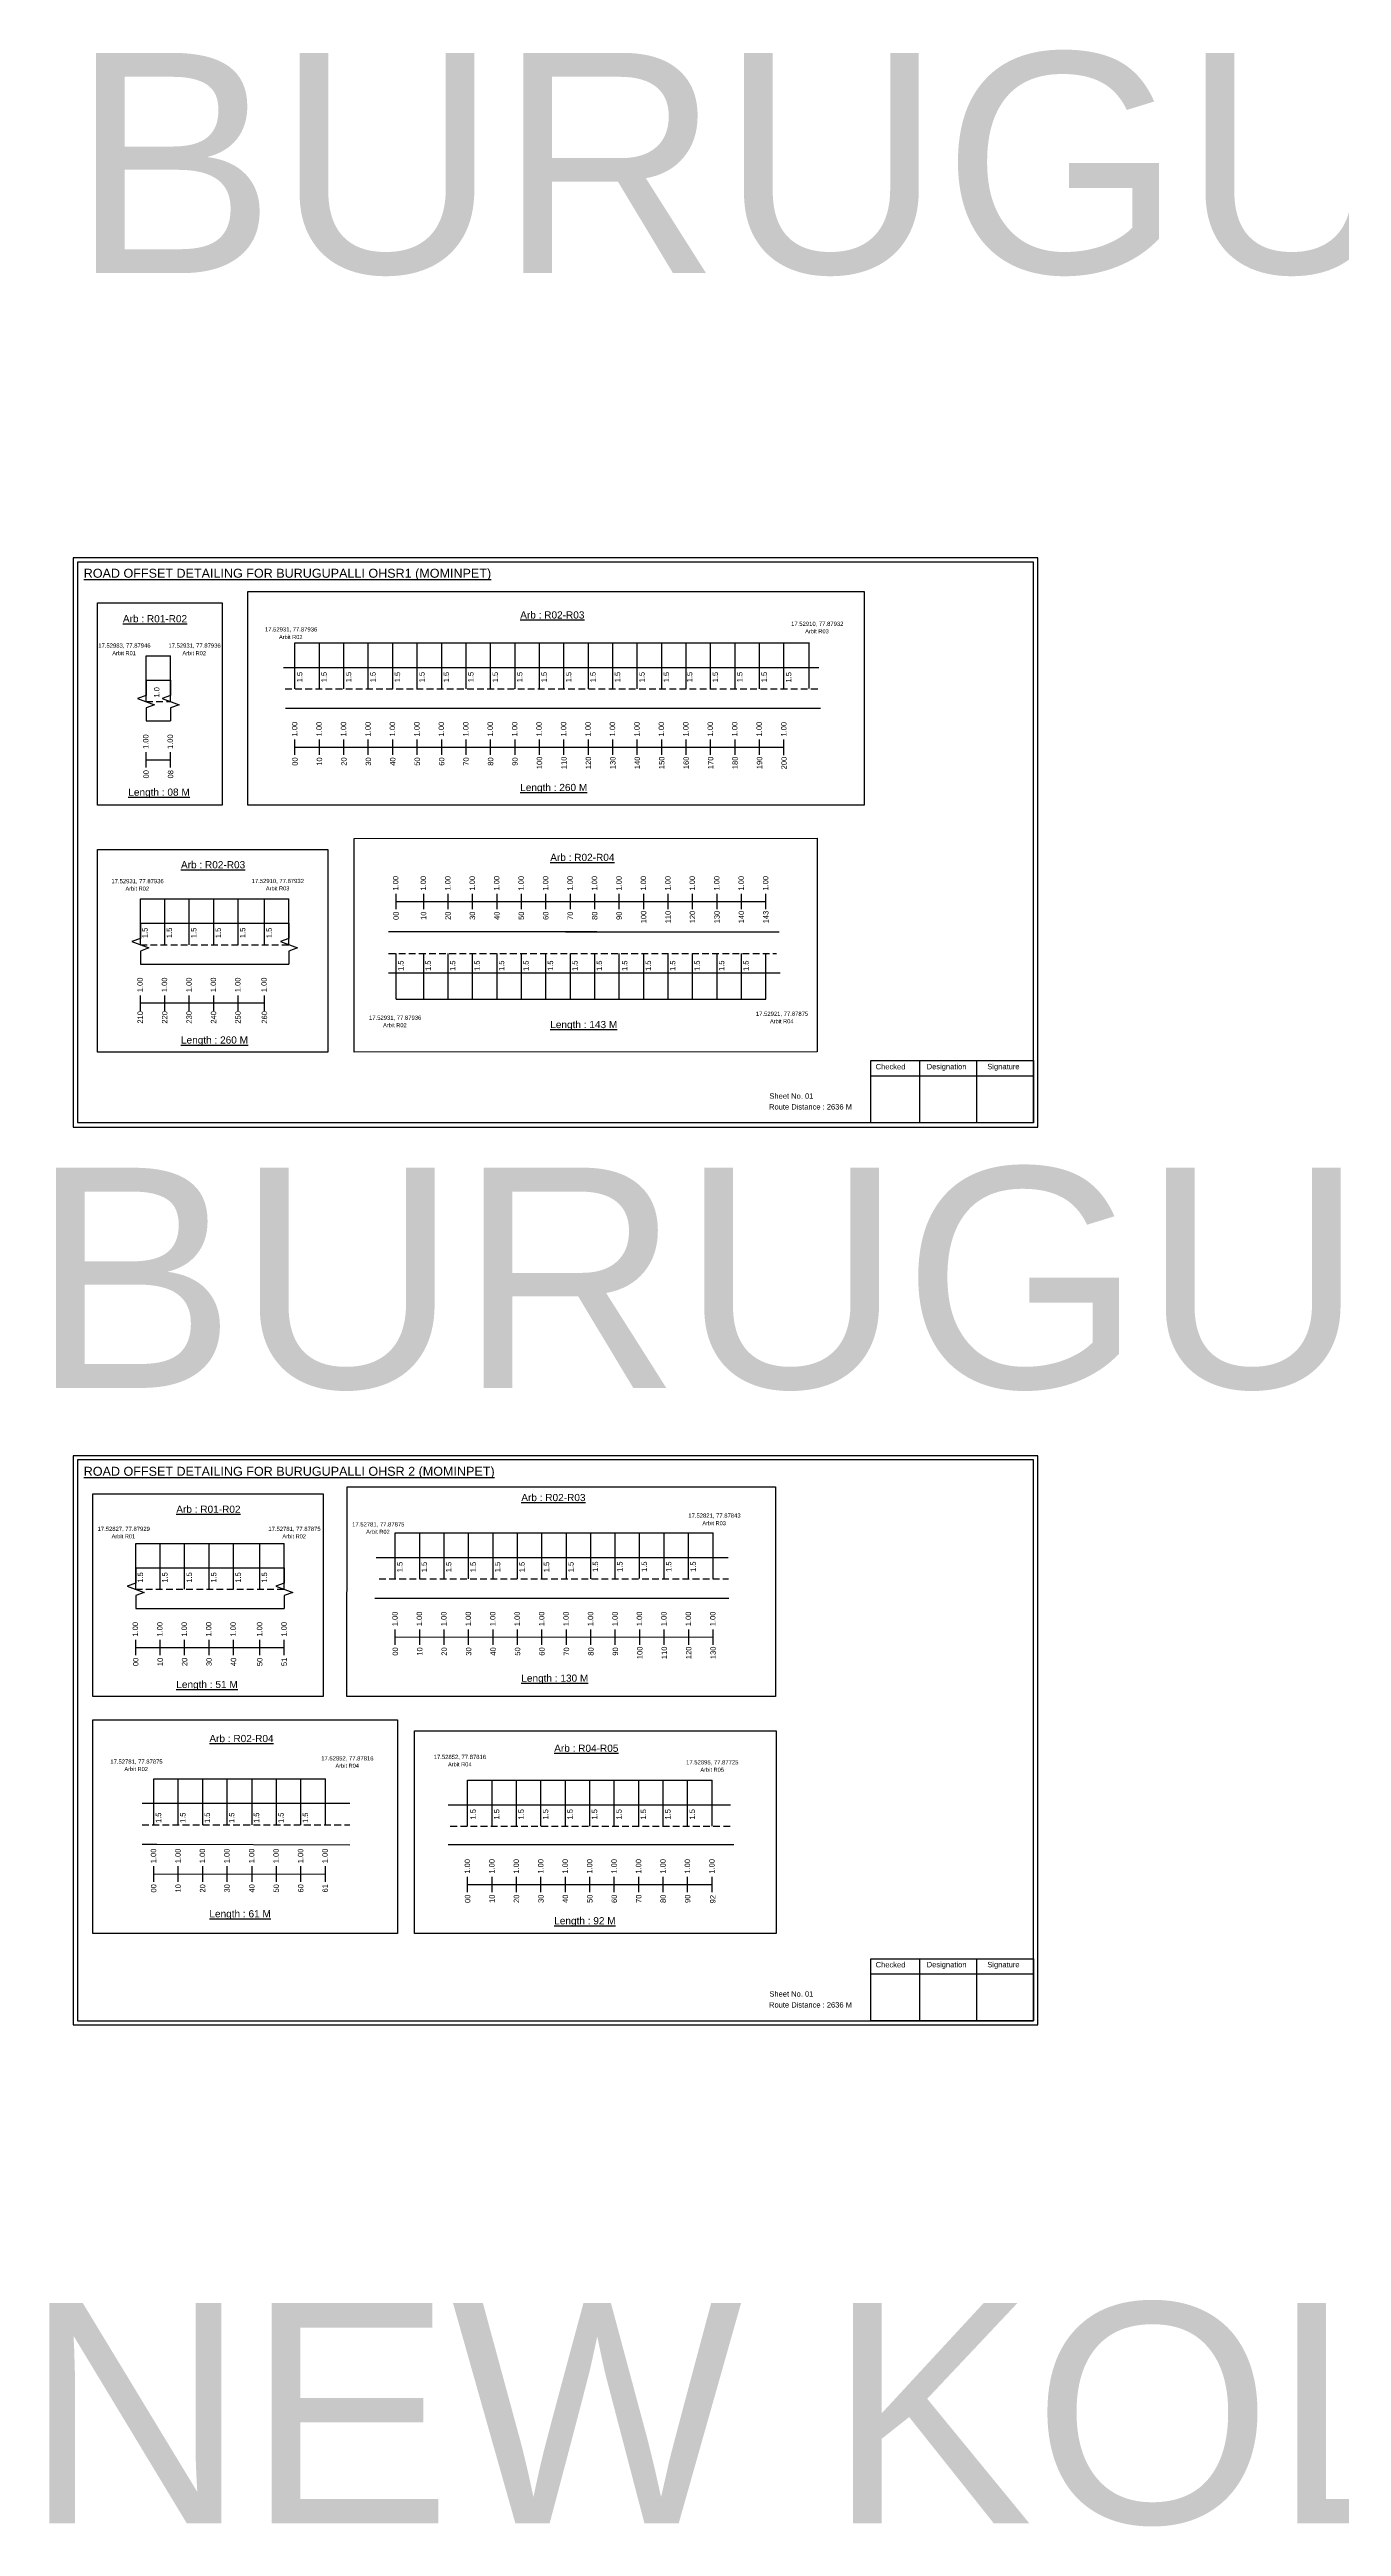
# Model space of a CAD drawing. Header units: inches. Extents: x -117 to 51867, y -12715 to 3423.
# Drawn here: x -11 to 708, y -1511 to -132 of the extents above; entities that cross this region are included whole.
import ezdxf

# ---------------------------------------------------------------- set-up
doc = ezdxf.new("R2010")
doc.units = ezdxf.units.IN
doc.header["$MEASUREMENT"] = 0
doc.linetypes.add('DASHED2', pattern=[0.375, 0.25, -0.125])
for name, color, linetype in [('PDF_Geometry', 7, 'Continuous'), ('PDF_Text', 5, 'Continuous'), ('pipe', 5, 'Continuous')]:
    doc.layers.add(name, color=color, linetype=linetype)
doc.styles.add('PDF Arial', font='arial.ttf')
doc.styles.get("Standard").update_dxf_attribs({"font": 'arial.ttf'})

msp = doc.modelspace()

# ---------------------------------------------------------------- linework, layer by layer
at = {"color": 5}
for p, q in [((125.8, -462.6), (411.8, -462.5)), ((43, -469.7), (56.6, -469.7)), ((39.8, -605), (122.4, -605)), ((182, -660.8), (387.8, -660.8)), ((37.2, -963.6), (119.8, -963.6)), ((181.6, -957.8), (358.4, -957.8)), ((47.3, -1094.6), (142.7, -1094.6)), ((221.8, -1095.4), (357.8, -1095.4))]:
    msp.add_line(p, q, dxfattribs=at)
for p, q in [((125.8, -488.2), (125.8, -462.6)), ((139.4, -488.2), (139.4, -462.6)), ((153, -488.2), (153, -462.6)), ((166.6, -488.2), (166.6, -462.6)), ((180.2, -488.2), (180.2, -462.6)), ((193.8, -488.2), (193.8, -462.6)), ((207.4, -488.2), (207.4, -462.6)), ((221, -488.2), (221, -462.6)), ((234.6, -488.2), (234.6, -462.6)), ((248.2, -488.2), (248.2, -462.6)), ((261.8, -488.2), (261.8, -462.6)), ((275.4, -488.2), (275.4, -462.6)), ((289, -488.2), (289, -462.6)), ((302.6, -488.2), (302.6, -462.6)), ((316.2, -488.2), (316.2, -462.6)), ((329.8, -488.2), (329.8, -462.6)), ((343.4, -488.2), (343.4, -462.6)), ((357, -488.2), (357, -462.6)), ((370.6, -488.2), (370.6, -462.6)), ((384.2, -488.2), (384.2, -462.6)), ((397.8, -488), (397.8, -462.7)), ((411.8, -488), (411.8, -462.4)), ((43, -495.2), (43, -469.7)), ((56.6, -495.2), (56.6, -469.7)), ((119.4, -476.3), (417.2, -476.3)), ((43, -483.3), (56.6, -483.3)), ((43, -506), (56.6, -506)), ((120.6, -498.8), (418.1, -498.9)), ((39.8, -630.5), (39.8, -605)), ((53.4, -630.5), (53.4, -605)), ((67, -630.5), (67, -605)), ((80.6, -630.5), (80.6, -605)), ((94.2, -630.5), (94.2, -605)), ((108.8, -630.5), (108.8, -605)), ((122.4, -630.5), (122.4, -605)), ((39.8, -618.6), (122.4, -618.6)), ((293.8, -623.4), (177.9, -623.4)), ((276.3, -623.4), (395.2, -623.4)), ((39.8, -641.3), (122.4, -641.3)), ((177.9, -646.1), (395.7, -646.1)), ((182, -660.8), (182, -635.3)), ((197.4, -660.8), (197.4, -635.3)), ((211, -660.8), (211, -635.3)), ((224.6, -660.8), (224.6, -635.3)), ((238.2, -660.8), (238.2, -635.3)), ((251.8, -660.8), (251.8, -635.3)), ((265.4, -660.8), (265.4, -635.3)), ((279, -660.8), (279, -635.3)), ((292.6, -660.8), (292.6, -635.3)), ((306.2, -660.8), (306.2, -635.3)), ((319.8, -660.8), (319.8, -635.3)), ((333.4, -660.8), (333.4, -635.3)), ((347, -660.8), (347, -635.3)), ((360.6, -660.8), (360.6, -635.3)), ((374.2, -660.8), (374.2, -635.3)), ((387.8, -660.8), (387.8, -635.3)), ((37.2, -989.1), (37.2, -963.6)), ((50.8, -989.1), (50.8, -963.6)), ((64.4, -989.1), (64.4, -963.6)), ((78, -989.1), (78, -963.6)), ((91.6, -989.1), (91.6, -963.6)), ((106.2, -989.1), (106.2, -963.6)), ((119.8, -989.1), (119.8, -963.6)), ((181.6, -983.3), (181.6, -957.8)), ((195.2, -983.3), (195.2, -957.8)), ((208.8, -983.3), (208.8, -957.8)), ((222.4, -983.3), (222.4, -957.8)), ((236, -983.3), (236, -957.8)), ((249.6, -983.3), (249.6, -957.8)), ((263.2, -983.3), (263.2, -957.8)), ((276.8, -983.3), (276.8, -957.8)), ((290.4, -983.3), (290.4, -957.8)), ((303.9, -983.2), (303.9, -957.6)), ((317.5, -983.2), (317.5, -957.6)), ((331.1, -983.2), (331.1, -957.6)), ((344.7, -983.2), (344.7, -957.6)), ((358.4, -983.3), (358.4, -957.8)), ((37.2, -977.3), (119.8, -977.3)), ((170.9, -971.5), (366.8, -971.5)), ((37.2, -999.9), (119.8, -999.9)), ((170.3, -994.1), (367.2, -994.1)), ((47.3, -1120.2), (47.3, -1094.6)), ((60.9, -1120.2), (60.9, -1094.6)), ((74.5, -1120.2), (74.5, -1094.6)), ((88.1, -1120.2), (88.1, -1094.6)), ((101.9, -1120.2), (101.9, -1094.6)), ((115.5, -1120.2), (115.5, -1094.6)), ((129.1, -1120.2), (129.1, -1094.6)), ((142.7, -1120.2), (142.7, -1094.6)), ((221.8, -1121), (221.8, -1095.4)), ((235.4, -1121), (235.4, -1095.4)), ((249, -1121), (249, -1095.4)), ((262.6, -1121), (262.6, -1095.4)), ((276.2, -1121), (276.2, -1095.4)), ((289.8, -1121), (289.8, -1095.4)), ((303.4, -1121), (303.4, -1095.4)), ((317, -1121), (317, -1095.4)), ((330.6, -1121), (330.6, -1095.4)), ((344.2, -1121), (344.2, -1095.4)), ((357.8, -1121), (357.8, -1095.4)), ((156.3, -1108.3), (40.8, -1108.3)), ((211, -1109.1), (368.1, -1109.1)), ((40.8, -1131), (48.9, -1131)), ((48.9, -1131), (156.3, -1131.3)), ((369.9, -1131.3), (211, -1131.3))]:
    msp.add_line(p, q)
at = {"linetype": 'DASHED2', "ltscale": 15}
for p, q in [((43, -495.2), (56.6, -495.2)), ((120.3, -488.2), (416.8, -488.1)), ((39.8, -630.5), (122.4, -630.5)), ((177.9, -635.3), (393.7, -635.3)), ((37.2, -989.1), (119.8, -989.1)), ((172.6, -983.3), (366.9, -983.3)), ((40.8, -1120.2), (156.3, -1120.2)), ((212.2, -1121), (368.1, -1121))]:
    msp.add_line(p, q, dxfattribs=at)
at = {"color": 217, "true_color": 0x93278f}
for p, q in [((43, -531.9), (43, -523.4)), ((56.6, -531.9), (56.6, -523.4)), ((125.8, -524.9), (125.8, -516.3)), ((125.8, -520.6), (397.8, -520.5)), ((139.4, -524.9), (139.4, -516.3)), ((153, -524.9), (153, -516.3)), ((166.6, -524.9), (166.6, -516.3)), ((180.2, -524.9), (180.2, -516.3)), ((193.8, -524.9), (193.8, -516.3)), ((207.4, -524.9), (207.4, -516.3)), ((221, -524.9), (221, -516.3)), ((234.6, -524.9), (234.6, -516.3)), ((248.2, -524.9), (248.2, -516.3)), ((261.8, -524.9), (261.8, -516.3)), ((275.4, -524.9), (275.4, -516.3)), ((289, -524.9), (289, -516.3)), ((302.6, -524.9), (302.6, -516.3)), ((316.2, -524.9), (316.2, -516.3)), ((329.8, -524.9), (329.8, -516.3)), ((343.4, -524.9), (343.4, -516.3)), ((357, -524.9), (357, -516.3)), ((370.6, -524.9), (370.6, -516.3)), ((384.2, -524.9), (384.2, -516.3)), ((397.8, -525), (397.8, -516.4)), ((43, -527.7), (56.6, -527.7)), ((182, -610.7), (182, -602.1)), ((182, -606.4), (387.8, -606.4)), ((197.4, -610.7), (197.4, -602.1)), ((211, -610.7), (211, -602.1)), ((224.6, -610.7), (224.6, -602.1)), ((238.2, -610.7), (238.2, -602.1)), ((251.8, -610.7), (251.8, -602.1)), ((265.4, -610.7), (265.4, -602.1)), ((279, -610.7), (279, -602.1)), ((292.6, -610.7), (292.6, -602.1)), ((306.2, -610.7), (306.2, -602.1)), ((319.8, -610.7), (319.8, -602.1)), ((333.4, -610.7), (333.4, -602.1)), ((347, -610.7), (347, -602.1)), ((360.6, -610.7), (360.6, -602.1)), ((374.2, -610.7), (374.2, -602.1)), ((387.8, -610.7), (387.8, -602.1)), ((39.8, -667.2), (39.8, -658.7)), ((53.4, -667.2), (53.4, -658.7)), ((67, -667.2), (67, -658.7)), ((80.6, -667.2), (80.6, -658.7)), ((94.2, -667.2), (94.2, -658.7)), ((108.8, -667.2), (108.8, -658.7)), ((39.8, -662.9), (108.8, -662.9)), ((37.2, -1025.8), (37.2, -1017.3)), ((50.8, -1025.8), (50.8, -1017.3)), ((64.4, -1025.8), (64.4, -1017.3)), ((78, -1025.8), (78, -1017.3)), ((91.6, -1025.8), (91.6, -1017.3)), ((106.2, -1025.8), (106.2, -1017.3)), ((119.8, -1025.8), (119.8, -1017.3)), ((181.6, -1020), (181.6, -1011.5)), ((181.6, -1015.8), (358.4, -1015.7)), ((195.2, -1020), (195.2, -1011.5)), ((208.8, -1020), (208.8, -1011.5)), ((222.4, -1020), (222.4, -1011.5)), ((236, -1020), (236, -1011.5)), ((249.6, -1020), (249.6, -1011.5)), ((263.2, -1020), (263.2, -1011.5)), ((276.8, -1020), (276.8, -1011.5)), ((290.4, -1020), (290.4, -1011.5)), ((304, -1020), (304, -1011.5)), ((317.6, -1020), (317.6, -1011.5)), ((331.2, -1020), (331.2, -1011.5)), ((344.8, -1020), (344.8, -1011.5)), ((358.4, -1020), (358.4, -1011.5)), ((37.2, -1021.6), (119.8, -1021.6)), ((47.3, -1151.9), (47.3, -1143.3)), ((60.9, -1151.9), (60.9, -1143.3)), ((74.5, -1151.9), (74.5, -1143.3)), ((88.1, -1151.9), (88.1, -1143.3)), ((101.9, -1151.9), (101.9, -1143.3)), ((115.5, -1151.9), (115.5, -1143.3)), ((129.1, -1151.9), (129.1, -1143.3)), ((142.7, -1151.9), (142.7, -1143.3)), ((47.3, -1147.6), (142.7, -1147.5)), ((221.8, -1157.7), (221.8, -1149.1)), ((221.8, -1153.4), (357.8, -1153.4)), ((235.4, -1157.7), (235.4, -1149.1)), ((249, -1157.7), (249, -1149.1)), ((262.6, -1157.7), (262.6, -1149.1)), ((276.2, -1157.7), (276.2, -1149.1)), ((289.8, -1157.7), (289.8, -1149.1)), ((303.4, -1157.7), (303.4, -1149.1)), ((317, -1157.7), (317, -1149.1)), ((330.6, -1157.7), (330.6, -1149.1)), ((344.2, -1157.7), (344.2, -1149.1)), ((357.8, -1157.7), (357.8, -1149.1))]:
    msp.add_line(p, q, dxfattribs=at)
for points in [[(15.9, -440.2), (85.3, -440.2), (85.3, -552.9), (15.9, -552.9)], [(99.6, -433.9), (442.5, -433.9), (442.5, -552.9), (99.6, -552.9)], [(15.9, -577.5), (144, -577.5), (144, -690.2), (15.9, -690.2)], [(158.7, -571.4), (416.2, -571.3), (416.2, -690.1), (158.7, -690.2)], [(13.3, -936.1), (141.4, -936.1), (141.4, -1048.8), (13.3, -1048.8)], [(13.3, -1061.8), (182.9, -1061.8), (182.9, -1180.6), (13.3, -1180.6)], [(192.3, -1067.9), (393.5, -1067.9), (393.5, -1180.6), (192.3, -1180.6)]]:
    msp.add_lwpolyline(points, close=True)
at = {"linetype": 'Continuous'}
for points in [[(43, -483.3), (43, -491.8), (38.3, -493.5), (47.7, -497), (43, -498.7), (43, -506)], [(56.6, -483.3), (56.6, -491.8), (51.9, -493.5), (61.3, -497), (56.6, -498.7), (56.6, -506)], [(39.8, -618.6), (39.8, -627.1), (35, -628.8), (44.5, -632.2), (39.8, -634), (39.8, -641.3)], [(122.4, -618.6), (122.4, -627.1), (117.7, -628.8), (127.2, -632.2), (122.4, -634), (122.4, -641.3)], [(37.2, -977.3), (37.2, -985.7), (32.5, -987.4), (41.9, -990.9), (37.2, -992.6), (37.2, -999.9)], [(119.8, -977.3), (119.8, -985.7), (115.1, -987.4), (124.6, -990.9), (119.8, -992.6), (119.8, -999.9)]]:
    msp.add_lwpolyline(points, dxfattribs=at)
at = {"layer": 'PDF_Geometry'}
for points in [[(2.5, -415.2), (2.5, -732), (539, -732), (539, -415.2)], [(4.8, -417.6), (4.8, -729.5), (536.6, -729.5), (536.6, -417.6)], [(2.5, -914.9), (2.5, -1231.6), (539, -1231.6), (539, -914.9)], [(4.8, -917.2), (4.8, -1229.2), (536.6, -1229.2), (536.6, -917.2)]]:
    msp.add_lwpolyline(points, close=True, dxfattribs=at)
at = {"layer": 'PDF_Geometry', "color": 242, "true_color": 0xcc1f26}
for points in [[(536.6, -729.6), (446.2, -729.6), (446.2, -695), (536.6, -695)], [(536.6, -1229.3), (446.2, -1229.3), (446.2, -1194.7), (536.6, -1194.7)]]:
    msp.add_lwpolyline(points, close=True, dxfattribs=at)
for points in [[(473.2, -695), (473.2, -729.6)], [(504.9, -695), (504.9, -729.6)], [(446.2, -703.4), (536.6, -703.4)], [(473.2, -1194.7), (473.2, -1229.3)], [(504.9, -1194.7), (504.9, -1229.3)], [(446.2, -1203.1), (536.6, -1203.1)]]:
    msp.add_lwpolyline(points, dxfattribs=at)
at = {"layer": 'pipe', "color": 0}
msp.add_lwpolyline([(154.8, -932.1), (393.1, -932.1), (393, -1048.8), (154.7, -1048.8)], close=True, dxfattribs=at)

# ---------------------------------------------------------------- texts
for s, height, p in [('BURUGUPALLE 1', 122.535, (1, -256.8)), ('Sheet No. 01', 3, (389.7, -716.2)), ('Route Distance : 2636 M', 3, (389.5, -722.2)), ('BURUGUPALLE 2', 122.535, (-21.1, -877.1)), ('Sheet No. 01', 3, (389.7, -1215.8)), ('Route Distance : 2636 M', 3, (389.5, -1221.9)), ('NEW KOLKONDA 1', 122.535, (-24.8, -1508.9))]:
    msp.add_text(s, height=height).set_placement(p)
at = {"color": 242, "true_color": 0xcd2027}
for s, height, p in [('%%UROAD OFFSET DETAILING FOR BURUGUPALLI OHSR1 (MOMINPET)', 5, (8.3, -426.3)), ('%%UArb : R01-R02', 4, (30.1, -451.1)), ('%%UArb : R02-R03', 4, (251.1, -449)), ('%%ULength : 08 M', 4, (33.1, -547.6)), ('%%ULength : 260 M', 4, (251.1, -545)), ('%%UArb : R02-R03', 4, (62.4, -588)), ('%%UArb : R02-R04', 4, (267.8, -583.9)), ('%%ULength : 143 M', 4, (267.8, -676.9)), ('%%ULength : 260 M', 4, (62.4, -685.5)), ('%%UROAD OFFSET DETAILING FOR BURUGUPALLI OHSR 2 (MOMINPET)', 5, (8.3, -926)), ('%%UArb : R02-R03', 4, (251.7, -940.1)), ('%%UArb : R01-R02', 4, (59.8, -946.6)), ('%%ULength : 51 M', 4, (59.8, -1044.1)), ('%%ULength : 130 M', 4, (251.7, -1040.6)), ('%%UArb : R02-R04', 4, (78.2, -1074.2)), ('%%UArb : R04-R05', 4, (270, -1079.6)), ('%%ULength : 61 M', 4, (78.2, -1171.7)), ('%%ULength : 92 M', 4, (270, -1175.6))]:
    msp.add_text(s, height=height, dxfattribs=at).set_placement(p)
at = {"color": 5}
for s, height, p in [('17.52931, 77.87936', 2.34, (109.1, -456.2)), ('17.52910, 77.87932', 2.34, (401.8, -453.1)), ('17.52983, 77.87946', 2.34, (16.4, -465.2)), ('Arbit R01', 2.25, (24.2, -469.4)), ('17.52931, 77.87936', 2.34, (55.4, -465.2)), ('Arbit R02', 2.25, (63.2, -469.4)), ('Arbit R02', 2.25, (116.9, -460.4)), ('Arbit R03', 2.25, (409.6, -457.2)), ('17.52931, 77.87936', 2.34, (23.7, -596.3)), ('Arbit R02', 2.25, (31.5, -600.4)), ('17.52910, 77.87932', 2.34, (101.7, -596.2)), ('Arbit R03', 2.25, (109.6, -600.3)), ('17.52931, 77.87936', 2.34, (167, -672.3)), ('Arbit R02', 2.25, (174.8, -676.4)), ('17.52921, 77.87875', 2.34, (382.2, -670.1)), ('Arbit R04', 2.25, (390, -674.2)), ('17.52821, 77.87843', 2.34, (344.6, -949.3)), ('17.52827, 77.87929', 2.34, (16, -956.7)), ('Arbit R01', 2.25, (23.8, -960.8)), ('17.52781, 77.87875', 2.34, (111, -956.7)), ('Arbit R02', 2.25, (118.8, -960.8)), ('17.52781, 77.87875', 2.34, (157.6, -954.2)), ('Arbit R02', 2.25, (165.4, -958.3)), ('Arbit R03', 2.25, (352.4, -953.5)), ('17.52781, 77.87875', 2.34, (23.1, -1086.2)), ('Arbit R02', 2.25, (30.9, -1090.3)), ('17.52852, 77.87816', 2.34, (140.4, -1084.4)), ('Arbit R04', 2.25, (148.3, -1088.5)), ('17.52852, 77.87816', 2.34, (203, -1083.6)), ('Arbit R04', 2.25, (210.9, -1087.7)), ('17.52895, 77.87725', 2.34, (343.4, -1086.6)), ('Arbit R05', 2.25, (351.3, -1090.7))]:
    msp.add_text(s, height=height, dxfattribs=at).set_placement(p)
for s, p in [('1.5', (129.9, -484.5)), ('1.5', (143.5, -484.5)), ('1.5', (157.1, -484.5)), ('1.5', (170.7, -484.5)), ('1.5', (184.3, -484.5)), ('1.5', (197.9, -484.5)), ('1.5', (211.5, -484.5)), ('1.5', (225.1, -484.5)), ('1.5', (238.7, -484.5)), ('1.5', (252.3, -484.5)), ('1.5', (265.9, -484.5)), ('1.5', (279.5, -484.5)), ('1.5', (293.1, -484.5)), ('1.5', (306.7, -484.5)), ('1.5', (320.3, -484.5)), ('1.5', (333.9, -484.5)), ('1.5', (346.8, -484.5)), ('1.5', (361.1, -484.5)), ('1.5', (374.7, -484.5)), ('1.5', (388.3, -484.5)), ('1.5', (401.9, -484.6)), ('1.0', (50.4, -493)), ('1.5', (43.8, -626.8)), ('1.5', (57.4, -626.8)), ('1.5', (71, -626.8)), ('1.5', (84.6, -626.8)), ('1.5', (98.2, -626.8)), ('1.5', (112.9, -626.8)), ('1.5', (186.2, -645.1)), ('1.5', (201.4, -645.1)), ('1.5', (215, -645.1)), ('1.5', (228.6, -645.1)), ('1.5', (242.2, -645.1)), ('1.5', (255.8, -645.1)), ('1.5', (269.4, -645.1)), ('1.5', (283, -645.1)), ('1.5', (296.6, -645.1)), ('1.5', (310.7, -645.1)), ('1.5', (323.8, -645.1)), ('1.5', (337.4, -645.1)), ('1.5', (351, -645.1)), ('1.5', (364.6, -645.1)), ('1.5', (378.2, -645.1)), ('1.5', (185.6, -979.7)), ('1.5', (199.2, -979.7)), ('1.5', (212.8, -979.7)), ('1.5', (226.4, -979.7)), ('1.5', (240, -979.7)), ('1.5', (253.6, -979.7)), ('1.5', (267.2, -979.7)), ('1.5', (280.8, -979.7)), ('1.5', (294.4, -979.5)), ('1.5', (308, -979.5)), ('1.5', (321.6, -979.5)), ('1.5', (335.2, -979.5)), ('1.5', (348.8, -979.5)), ('1.5', (41.3, -985.5)), ('1.5', (54.9, -985.5)), ('1.5', (68.5, -985.5)), ('1.5', (82.1, -985.5)), ('1.5', (95.7, -985.5)), ('1.5', (110.3, -985.5)), ('1.5', (51.4, -1119.2)), ('1.5', (64.9, -1119.2)), ('1.5', (78.5, -1119.2)), ('1.5', (92.1, -1119.2)), ('1.5', (105.9, -1119.2)), ('1.5', (119.5, -1119.2)), ('1.5', (133.1, -1119.2)), ('1.5', (226.4, -1117.3)), ('1.5', (239.5, -1117.3)), ('1.5', (253.1, -1117.3)), ('1.5', (266.7, -1117.3)), ('1.5', (280.3, -1117.3)), ('1.5', (293.9, -1117.3)), ('1.5', (307.5, -1117.3)), ('1.5', (321.1, -1117.3)), ('1.5', (334.7, -1117.3)), ('1.5', (348.3, -1117.3))]:
    msp.add_text(s, height=3, rotation=90).set_placement(p)
at = {"color": 217, "true_color": 0x93278f}
for s, p in [('1.00', (127.1, -514.6)), ('1.00', (140.7, -514.6)), ('1.00', (154.3, -514.6)), ('1.00', (167.9, -514.6)), ('1.00', (181.5, -514.6)), ('1.00', (195.1, -514.6)), ('1.00', (208.7, -514.6)), ('1.00', (222.3, -514.6)), ('1.00', (235.9, -514.6)), ('1.00', (249.5, -514.6)), ('1.00', (263.1, -514.6)), ('1.00', (276.7, -514.6)), ('1.00', (290.3, -514.6)), ('1.00', (303.9, -514.6)), ('1.00', (317.5, -514.6)), ('1.00', (331.1, -514.6)), ('1.00', (344.7, -514.6)), ('1.00', (358.3, -514.6)), ('1.00', (371.9, -514.6)), ('1.00', (385.5, -514.6)), ('1.00', (399.2, -514.7)), ('1.00', (44.3, -521.6)), ('1.00', (57.9, -521.6)), ('00', (44.5, -538)), ('08', (58.1, -538)), ('00', (127.3, -530.9)), ('10', (140.9, -530.9)), ('20', (154.5, -530.9)), ('30', (168.1, -530.9)), ('40', (181.7, -530.9)), ('50', (195.3, -530.9)), ('60', (208.9, -530.9)), ('70', (222.5, -530.9)), ('80', (236.1, -530.9)), ('90', (249.7, -530.9)), ('100', (263.3, -532.8)), ('110', (276.9, -532.8)), ('120', (290.5, -532.8)), ('130', (304.1, -532.8)), ('140', (317.7, -532.8)), ('150', (331.3, -532.8)), ('160', (344.9, -532.8)), ('170', (358.5, -532.8)), ('180', (372.1, -532.8)), ('190', (385.7, -532.8)), ('200', (399.3, -532.9)), ('1.00', (183.3, -600.4)), ('1.00', (198.7, -600.4)), ('1.00', (212.3, -600.4)), ('1.00', (225.9, -600.4)), ('1.00', (239.5, -600.4)), ('1.00', (253.1, -600.4)), ('1.00', (266.7, -600.4)), ('1.00', (280.3, -600.4)), ('1.00', (293.9, -600.4)), ('1.00', (307.5, -600.4)), ('1.00', (321.1, -600.4)), ('1.00', (334.7, -600.4)), ('1.00', (348.3, -600.4)), ('1.00', (361.9, -600.4)), ('1.00', (375.5, -600.4)), ('1.00', (389.1, -600.4)), ('00', (183.5, -616.7)), ('10', (198.8, -616.7)), ('20', (212.4, -616.7)), ('30', (226, -616.7)), ('40', (239.6, -616.7)), ('50', (253.2, -616.7)), ('60', (266.8, -616.7)), ('70', (280.4, -616.7)), ('80', (294, -616.7)), ('90', (307.6, -616.7)), ('100', (321.2, -618.6)), ('110', (334.8, -618.6)), ('120', (348.4, -618.6)), ('130', (362, -618.6)), ('140', (375.6, -618.6)), ('143', (389.2, -618.6)), ('1.00', (41.1, -656.9)), ('1.00', (54.7, -656.9)), ('1.00', (68.3, -656.9)), ('1.00', (81.9, -656.9)), ('1.00', (95.5, -656.9)), ('1.00', (110.1, -656.9)), ('210', (41.2, -674.4)), ('220', (54.8, -674.4)), ('230', (68.4, -674.4)), ('240', (82, -674.4)), ('250', (95.6, -674.4)), ('260', (110.3, -674.4)), ('1.00', (182.9, -1009.7)), ('1.00', (196.5, -1009.7)), ('1.00', (210.1, -1009.7)), ('1.00', (223.7, -1009.7)), ('1.00', (237.3, -1009.7)), ('1.00', (250.9, -1009.7)), ('1.00', (264.5, -1009.7)), ('1.00', (278.1, -1009.7)), ('1.00', (291.7, -1009.7)), ('1.00', (305.3, -1009.7)), ('1.00', (318.9, -1009.7)), ('1.00', (332.5, -1009.7)), ('1.00', (346.1, -1009.7)), ('1.00', (359.7, -1009.7)), ('1.00', (38.5, -1015.5)), ('1.00', (52.1, -1015.5)), ('1.00', (65.7, -1015.5)), ('1.00', (79.3, -1015.5)), ('1.00', (92.9, -1015.5)), ('1.00', (107.6, -1015.5)), ('1.00', (121.2, -1015.5)), ('00', (38.7, -1031.9)), ('10', (52.3, -1031.9)), ('20', (65.9, -1031.9)), ('30', (79.5, -1031.9)), ('40', (93.1, -1031.9)), ('50', (107.7, -1031.9)), ('51', (121.3, -1031.9)), ('00', (183.1, -1026.1)), ('10', (196.7, -1026.1)), ('20', (210.3, -1026.1)), ('30', (223.9, -1026.1)), ('40', (237.5, -1026.1)), ('50', (251.1, -1026.1)), ('60', (264.7, -1026.1)), ('70', (278.3, -1026.1)), ('80', (291.9, -1026.1)), ('90', (305.5, -1026.1)), ('100', (319.1, -1028)), ('110', (332.7, -1028)), ('120', (346.3, -1028)), ('130', (359.9, -1028)), ('1.00', (48.6, -1141.6)), ('1.00', (62.2, -1141.6)), ('1.00', (75.8, -1141.6)), ('1.00', (89.4, -1141.6)), ('1.00', (103.2, -1141.6)), ('1.00', (116.8, -1141.6)), ('1.00', (130.4, -1141.6)), ('1.00', (144, -1141.6)), ('1.00', (223.2, -1147.4)), ('1.00', (236.8, -1147.4)), ('1.00', (250.4, -1147.4)), ('1.00', (264, -1147.4)), ('1.00', (277.6, -1147.4)), ('1.00', (291.2, -1147.4)), ('1.00', (304.8, -1147.4)), ('1.00', (318.4, -1147.4)), ('1.00', (332, -1147.4)), ('1.00', (345.6, -1147.4)), ('1.00', (359.2, -1147.4)), ('00', (48.7, -1157.9)), ('10', (62.3, -1157.9)), ('20', (75.9, -1157.9)), ('30', (89.5, -1157.9)), ('40', (103.3, -1157.9)), ('50', (116.9, -1157.9)), ('60', (130.5, -1157.9)), ('61', (144.1, -1157.9)), ('00', (223.3, -1163.7)), ('10', (236.9, -1163.7)), ('20', (250.5, -1163.7)), ('30', (264.1, -1163.7)), ('40', (277.7, -1163.7)), ('50', (291.3, -1163.7)), ('60', (304.9, -1163.7)), ('70', (318.5, -1163.7)), ('80', (332.1, -1163.7)), ('90', (345.7, -1163.7)), ('92', (359.7, -1163.9))]:
    msp.add_text(s, height=3, rotation=90, dxfattribs=at).set_placement(p)
at = {"layer": 'PDF_Text', "color": 7, "attachment_point": 7, "style": 'PDF Arial'}
for s, insert, char_height in [('Checked', (448.8, -699.9), 3), ('Designation', (477.2, -700.7), 3.001), ('Signature', (510.9, -700.7), 3), ('Checked', (448.8, -1199.6), 3), ('Designation', (477.2, -1200.4), 3.001), ('Signature', (510.9, -1200.4), 3)]:
    msp.add_mtext(s, dxfattribs=dict(at, insert=insert, char_height=char_height))

doc.saveas('drawing.dxf')
